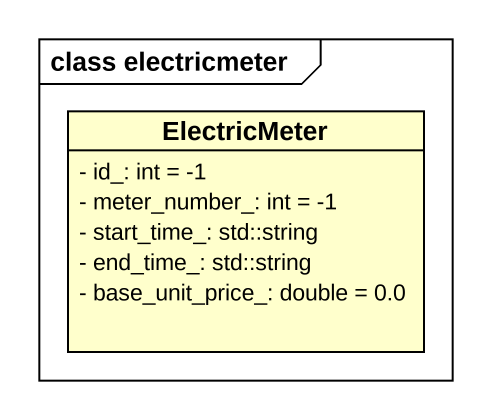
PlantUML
@startuml
mainframe class electricmeter
hide circle
hide empty members
skinparam classAttributeIconSize 0
class ElectricMeter {
  - id_: int = -1
  - meter_number_: int = -1
  - start_time_: std::string
  - end_time_: std::string
  - base_unit_price_: double = 0.0
}
@enduml
